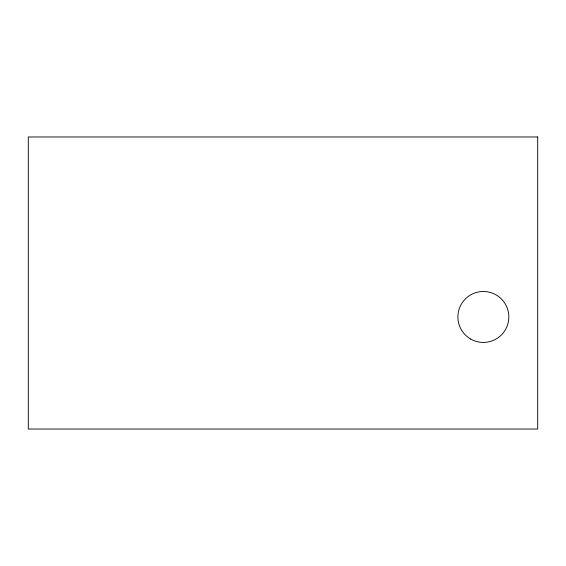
<?xml version="1.0" encoding="UTF-8"?>
<svg xmlns="http://www.w3.org/2000/svg" width="566" height="566" viewBox="0 0 566 566"><rect width="100%" height="100%" fill="white"/><g stroke="black" fill="none" stroke-linecap="round" stroke-linejoin="round"><path stroke-width="0.85" d="M537.7 136.972L28.3 136.972L28.3 429.028L537.7 429.028L537.7 136.972M470.629 339.02A25.47 25.47 0 0 0 508.834 316.96A25.47 25.47 0 0 0 470.629 294.9A25.47 25.47 0 0 0 470.629 339.02"/></g></svg>
